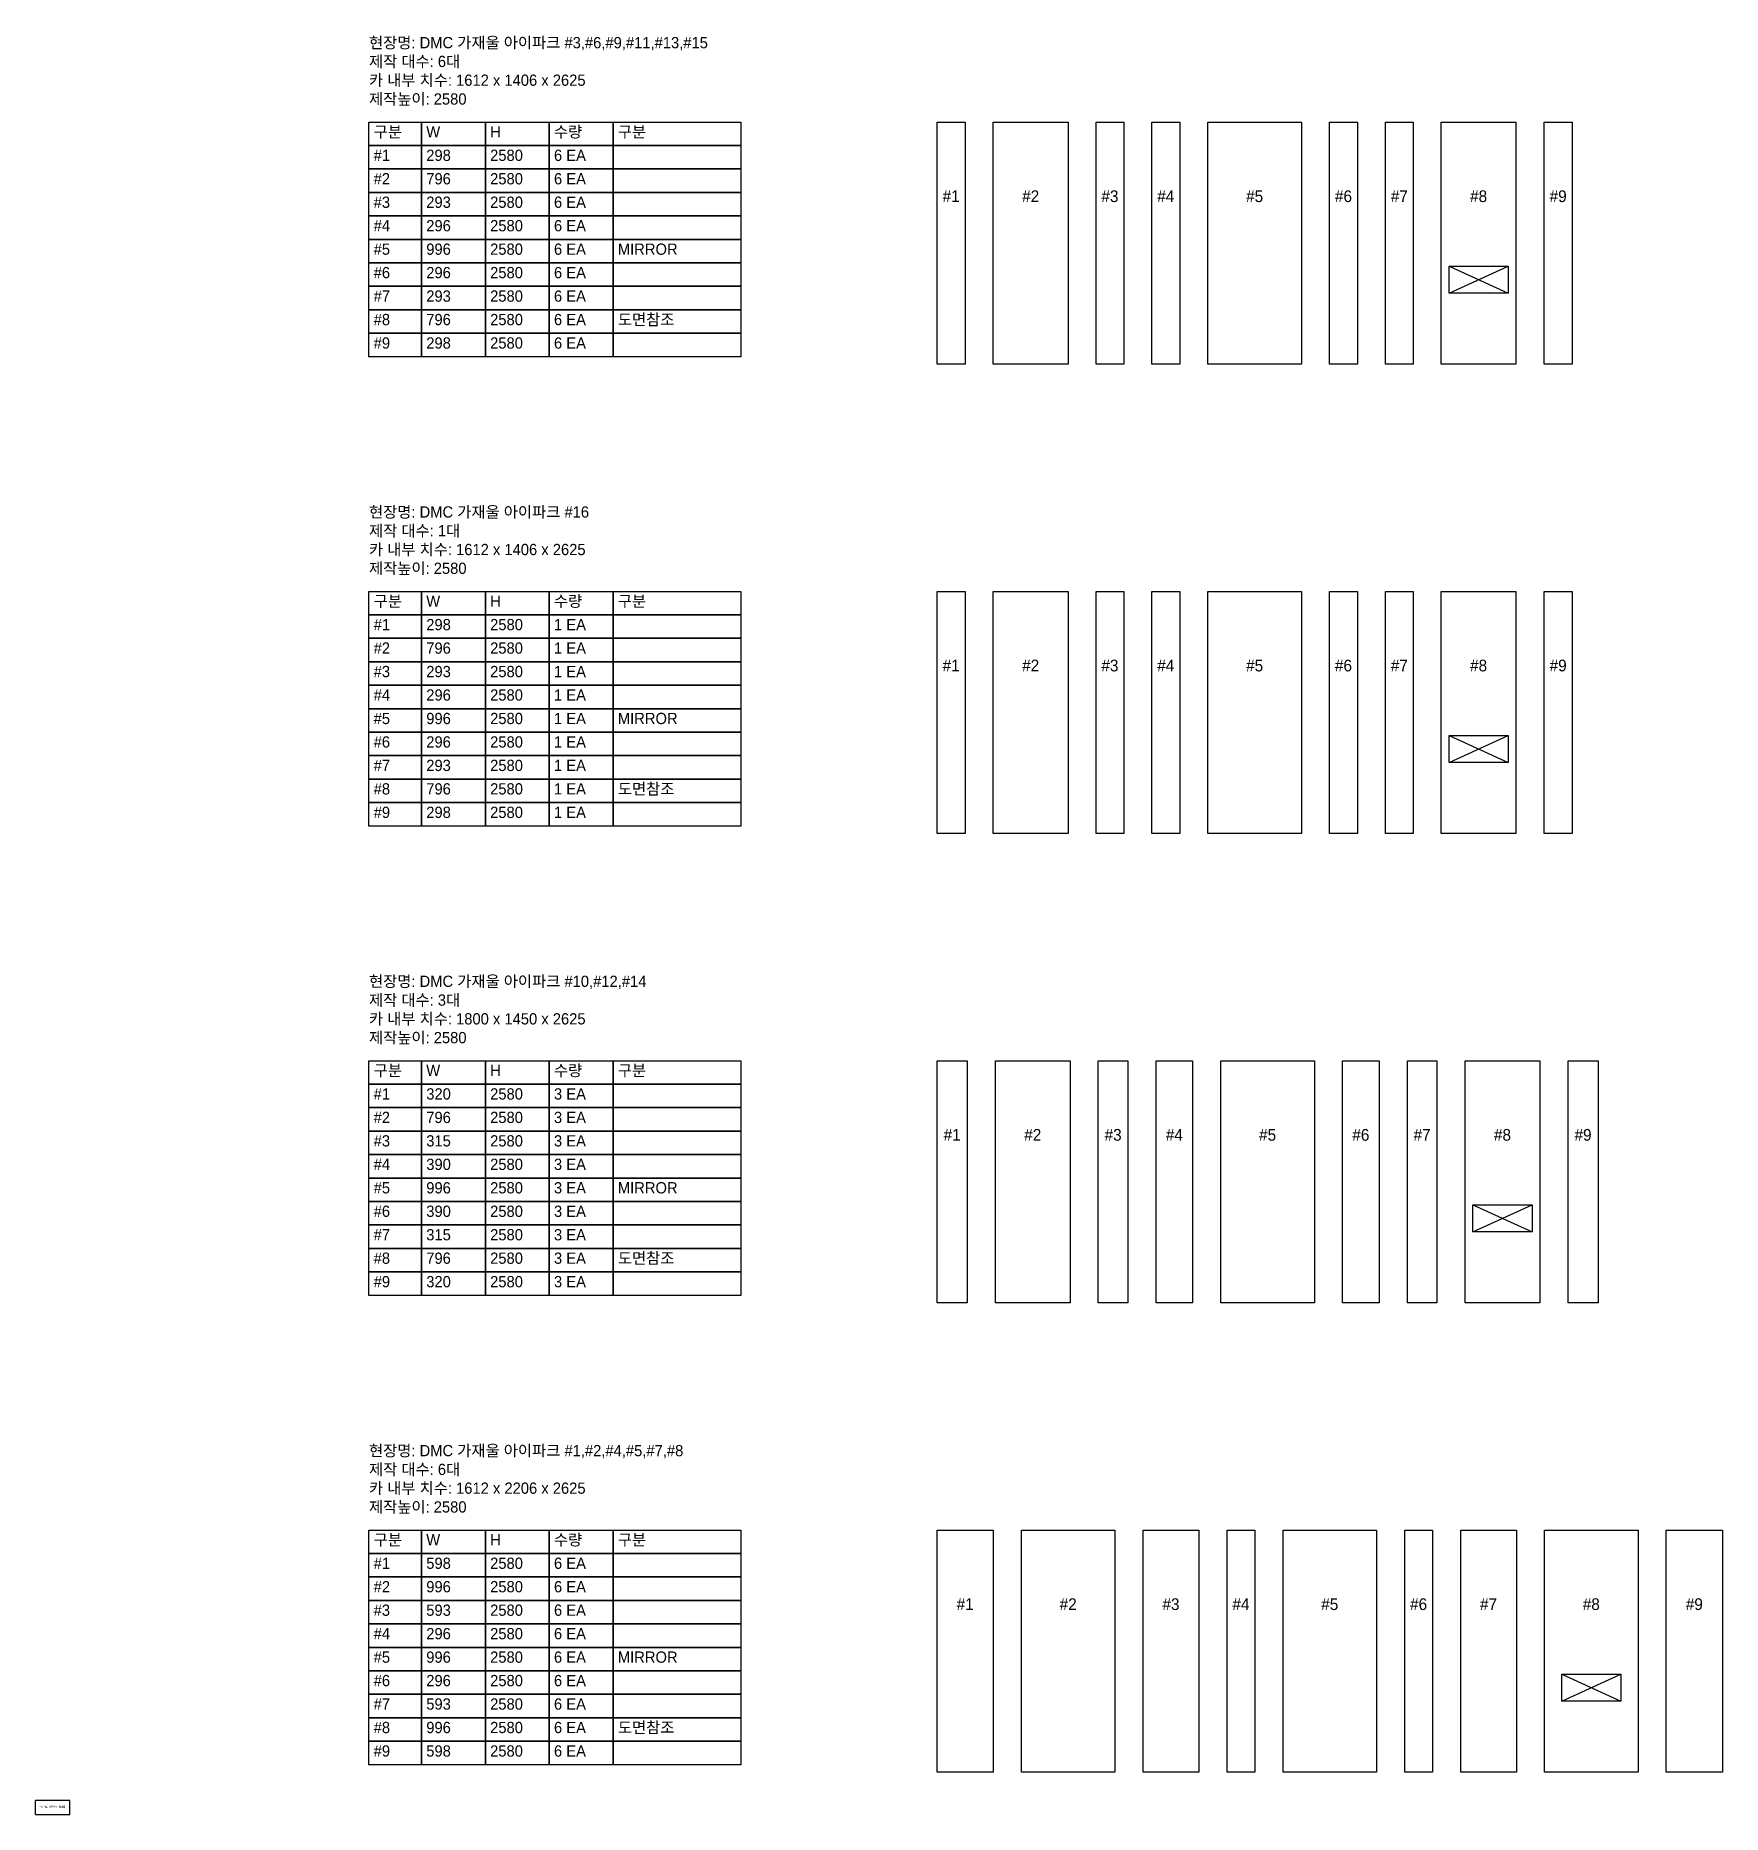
# Model space of a CAD drawing. Header units: millimetres. Extents: x -3500 to 14462, y 0 to 18951.
import ezdxf
from ezdxf.enums import TextEntityAlignment as Align

# ---------------------------------------------------------------- set-up
doc = ezdxf.new("R2010")
doc.units = ezdxf.units.MM
doc.layers.add('레이져', color=7, linetype='Continuous')
doc.styles.add('GHS', font='romans.shx', dxfattribs={"width": 0.9, "height": 35, "bigfont": 'ghs.shx'})
doc.styles.add('mydim1', font='gulim.ttc', dxfattribs={"width": 0.9})

msp = doc.modelspace()

# ---------------------------------------------------------------- linework, layer by layer
for p, q in [((50, 18030), (610, 18030)), ((50, 17780), (50, 18030)), ((610, 18030), (610, 17780)), ((610, 18030), (1290, 18030)), ((610, 17780), (610, 18030)), ((1290, 18030), (1290, 17780)), ((1290, 18030), (1970, 18030)), ((1290, 17780), (1290, 18030)), ((1970, 18030), (1970, 17780)), ((1970, 18030), (2650, 18030)), ((1970, 17780), (1970, 18030)), ((2650, 18030), (2650, 17780)), ((2650, 18030), (4010, 18030)), ((2650, 17780), (2650, 18030)), ((4010, 18030), (4010, 17780)), ((610, 17780), (50, 17780)), ((50, 17780), (610, 17780)), ((50, 17530), (50, 17780)), ((1290, 17780), (610, 17780)), ((610, 17780), (610, 17530)), ((610, 17780), (1290, 17780)), ((610, 17530), (610, 17780)), ((1970, 17780), (1290, 17780)), ((1290, 17780), (1290, 17530)), ((1290, 17780), (1970, 17780)), ((1290, 17530), (1290, 17780)), ((2650, 17780), (1970, 17780)), ((1970, 17780), (1970, 17530)), ((1970, 17780), (2650, 17780)), ((1970, 17530), (1970, 17780)), ((4010, 17780), (2650, 17780)), ((2650, 17780), (2650, 17530)), ((2650, 17780), (4010, 17780)), ((2650, 17530), (2650, 17780)), ((4010, 17780), (4010, 17530)), ((610, 17530), (50, 17530)), ((50, 17530), (610, 17530)), ((50, 17280), (50, 17530)), ((1290, 17530), (610, 17530)), ((610, 17530), (610, 17280)), ((610, 17530), (1290, 17530)), ((610, 17280), (610, 17530)), ((1970, 17530), (1290, 17530)), ((1290, 17530), (1290, 17280)), ((1290, 17530), (1970, 17530)), ((1290, 17280), (1290, 17530)), ((2650, 17530), (1970, 17530)), ((1970, 17530), (1970, 17280)), ((1970, 17530), (2650, 17530)), ((1970, 17280), (1970, 17530)), ((4010, 17530), (2650, 17530)), ((2650, 17530), (2650, 17280)), ((2650, 17530), (4010, 17530)), ((2650, 17280), (2650, 17530)), ((4010, 17530), (4010, 17280)), ((610, 17280), (50, 17280)), ((50, 17280), (610, 17280)), ((50, 17030), (50, 17280)), ((1290, 17280), (610, 17280)), ((610, 17280), (610, 17030)), ((610, 17280), (1290, 17280)), ((610, 17030), (610, 17280)), ((1970, 17280), (1290, 17280)), ((1290, 17280), (1290, 17030)), ((1290, 17280), (1970, 17280)), ((1290, 17030), (1290, 17280)), ((2650, 17280), (1970, 17280)), ((1970, 17280), (1970, 17030)), ((1970, 17280), (2650, 17280)), ((1970, 17030), (1970, 17280)), ((4010, 17280), (2650, 17280)), ((2650, 17280), (2650, 17030)), ((2650, 17280), (4010, 17280)), ((2650, 17030), (2650, 17280)), ((4010, 17280), (4010, 17030)), ((610, 17030), (50, 17030)), ((50, 17030), (610, 17030)), ((50, 16780), (50, 17030)), ((1290, 17030), (610, 17030)), ((610, 17030), (610, 16780)), ((610, 17030), (1290, 17030)), ((610, 16780), (610, 17030)), ((1970, 17030), (1290, 17030)), ((1290, 17030), (1290, 16780)), ((1290, 17030), (1970, 17030)), ((1290, 16780), (1290, 17030)), ((2650, 17030), (1970, 17030)), ((1970, 17030), (1970, 16780)), ((1970, 17030), (2650, 17030)), ((1970, 16780), (1970, 17030)), ((4010, 17030), (2650, 17030)), ((2650, 17030), (2650, 16780)), ((2650, 17030), (4010, 17030)), ((2650, 16780), (2650, 17030)), ((4010, 17030), (4010, 16780)), ((610, 16780), (50, 16780)), ((50, 16780), (610, 16780)), ((50, 16530), (50, 16780)), ((1290, 16780), (610, 16780)), ((610, 16780), (610, 16530)), ((610, 16780), (1290, 16780)), ((610, 16530), (610, 16780)), ((1970, 16780), (1290, 16780)), ((1290, 16780), (1290, 16530)), ((1290, 16780), (1970, 16780)), ((1290, 16530), (1290, 16780)), ((2650, 16780), (1970, 16780)), ((1970, 16780), (1970, 16530)), ((1970, 16780), (2650, 16780)), ((1970, 16530), (1970, 16780)), ((4010, 16780), (2650, 16780)), ((2650, 16780), (2650, 16530)), ((2650, 16780), (4010, 16780)), ((2650, 16530), (2650, 16780)), ((4010, 16780), (4010, 16530)), ((610, 16530), (50, 16530)), ((50, 16530), (610, 16530)), ((50, 16280), (50, 16530)), ((1290, 16530), (610, 16530)), ((610, 16530), (610, 16280)), ((610, 16530), (1290, 16530)), ((610, 16280), (610, 16530)), ((1970, 16530), (1290, 16530)), ((1290, 16530), (1290, 16280)), ((1290, 16530), (1970, 16530)), ((1290, 16280), (1290, 16530)), ((2650, 16530), (1970, 16530)), ((1970, 16530), (1970, 16280)), ((1970, 16530), (2650, 16530)), ((1970, 16280), (1970, 16530)), ((4010, 16530), (2650, 16530)), ((2650, 16530), (2650, 16280)), ((2650, 16530), (4010, 16530)), ((2650, 16280), (2650, 16530)), ((4010, 16530), (4010, 16280)), ((610, 16280), (50, 16280)), ((50, 16280), (610, 16280)), ((50, 16030), (50, 16280)), ((1290, 16280), (610, 16280)), ((610, 16280), (610, 16030)), ((610, 16280), (1290, 16280)), ((610, 16030), (610, 16280)), ((1970, 16280), (1290, 16280)), ((1290, 16280), (1290, 16030)), ((1290, 16280), (1970, 16280)), ((1290, 16030), (1290, 16280)), ((2650, 16280), (1970, 16280)), ((1970, 16280), (1970, 16030)), ((1970, 16280), (2650, 16280)), ((1970, 16030), (1970, 16280)), ((4010, 16280), (2650, 16280)), ((2650, 16280), (2650, 16030)), ((2650, 16280), (4010, 16280)), ((2650, 16030), (2650, 16280)), ((4010, 16280), (4010, 16030)), ((610, 16030), (50, 16030)), ((50, 16030), (610, 16030)), ((50, 15780), (50, 16030)), ((1290, 16030), (610, 16030)), ((610, 16030), (610, 15780)), ((610, 16030), (1290, 16030)), ((610, 15780), (610, 16030)), ((1970, 16030), (1290, 16030)), ((1290, 16030), (1290, 15780)), ((1290, 16030), (1970, 16030)), ((1290, 15780), (1290, 16030)), ((2650, 16030), (1970, 16030)), ((1970, 16030), (1970, 15780)), ((1970, 16030), (2650, 16030)), ((1970, 15780), (1970, 16030)), ((4010, 16030), (2650, 16030)), ((2650, 16030), (2650, 15780)), ((2650, 16030), (4010, 16030)), ((2650, 15780), (2650, 16030)), ((4010, 16030), (4010, 15780)), ((610, 15780), (50, 15780)), ((50, 15780), (610, 15780)), ((50, 15530), (50, 15780)), ((1290, 15780), (610, 15780)), ((610, 15780), (610, 15530)), ((610, 15780), (1290, 15780)), ((610, 15530), (610, 15780)), ((1970, 15780), (1290, 15780)), ((1290, 15780), (1290, 15530)), ((1290, 15780), (1970, 15780)), ((1290, 15530), (1290, 15780)), ((2650, 15780), (1970, 15780)), ((1970, 15780), (1970, 15530)), ((1970, 15780), (2650, 15780)), ((1970, 15530), (1970, 15780)), ((4010, 15780), (2650, 15780)), ((2650, 15780), (2650, 15530)), ((2650, 15780), (4010, 15780)), ((2650, 15530), (2650, 15780)), ((4010, 15780), (4010, 15530)), ((610, 15530), (50, 15530)), ((1290, 15530), (610, 15530)), ((1970, 15530), (1290, 15530)), ((2650, 15530), (1970, 15530)), ((4010, 15530), (2650, 15530)), ((50, 13030), (610, 13030)), ((50, 12780), (50, 13030)), ((610, 13030), (610, 12780)), ((610, 13030), (1290, 13030)), ((610, 12780), (610, 13030)), ((1290, 13030), (1290, 12780)), ((1290, 13030), (1970, 13030)), ((1290, 12780), (1290, 13030)), ((1970, 13030), (1970, 12780)), ((1970, 13030), (2650, 13030)), ((1970, 12780), (1970, 13030)), ((2650, 13030), (2650, 12780)), ((2650, 13030), (4010, 13030)), ((2650, 12780), (2650, 13030)), ((4010, 13030), (4010, 12780)), ((610, 12780), (50, 12780)), ((50, 12780), (610, 12780)), ((50, 12530), (50, 12780)), ((1290, 12780), (610, 12780)), ((610, 12780), (610, 12530)), ((610, 12780), (1290, 12780)), ((610, 12530), (610, 12780)), ((1970, 12780), (1290, 12780)), ((1290, 12780), (1290, 12530)), ((1290, 12780), (1970, 12780)), ((1290, 12530), (1290, 12780)), ((2650, 12780), (1970, 12780)), ((1970, 12780), (1970, 12530)), ((1970, 12780), (2650, 12780)), ((1970, 12530), (1970, 12780)), ((4010, 12780), (2650, 12780)), ((2650, 12780), (2650, 12530)), ((2650, 12780), (4010, 12780)), ((2650, 12530), (2650, 12780)), ((4010, 12780), (4010, 12530)), ((610, 12530), (50, 12530)), ((50, 12530), (610, 12530)), ((50, 12280), (50, 12530)), ((1290, 12530), (610, 12530)), ((610, 12530), (610, 12280)), ((610, 12530), (1290, 12530)), ((610, 12280), (610, 12530)), ((1970, 12530), (1290, 12530)), ((1290, 12530), (1290, 12280)), ((1290, 12530), (1970, 12530)), ((1290, 12280), (1290, 12530)), ((2650, 12530), (1970, 12530)), ((1970, 12530), (1970, 12280)), ((1970, 12530), (2650, 12530)), ((1970, 12280), (1970, 12530)), ((4010, 12530), (2650, 12530)), ((2650, 12530), (2650, 12280)), ((2650, 12530), (4010, 12530)), ((2650, 12280), (2650, 12530)), ((4010, 12530), (4010, 12280)), ((610, 12280), (50, 12280)), ((50, 12280), (610, 12280)), ((50, 12030), (50, 12280)), ((1290, 12280), (610, 12280)), ((610, 12280), (610, 12030)), ((610, 12280), (1290, 12280)), ((610, 12030), (610, 12280)), ((1970, 12280), (1290, 12280)), ((1290, 12280), (1290, 12030)), ((1290, 12280), (1970, 12280)), ((1290, 12030), (1290, 12280)), ((2650, 12280), (1970, 12280)), ((1970, 12280), (1970, 12030)), ((1970, 12280), (2650, 12280)), ((1970, 12030), (1970, 12280)), ((4010, 12280), (2650, 12280)), ((2650, 12280), (2650, 12030)), ((2650, 12280), (4010, 12280)), ((2650, 12030), (2650, 12280)), ((4010, 12280), (4010, 12030)), ((610, 12030), (50, 12030)), ((50, 12030), (610, 12030)), ((50, 11780), (50, 12030)), ((1290, 12030), (610, 12030)), ((610, 12030), (610, 11780)), ((610, 12030), (1290, 12030)), ((610, 11780), (610, 12030)), ((1970, 12030), (1290, 12030)), ((1290, 12030), (1290, 11780)), ((1290, 12030), (1970, 12030)), ((1290, 11780), (1290, 12030)), ((2650, 12030), (1970, 12030)), ((1970, 12030), (1970, 11780)), ((1970, 12030), (2650, 12030)), ((1970, 11780), (1970, 12030)), ((4010, 12030), (2650, 12030)), ((2650, 12030), (2650, 11780)), ((2650, 12030), (4010, 12030)), ((2650, 11780), (2650, 12030)), ((4010, 12030), (4010, 11780)), ((610, 11780), (50, 11780)), ((50, 11780), (610, 11780)), ((50, 11530), (50, 11780)), ((1290, 11780), (610, 11780)), ((610, 11780), (610, 11530)), ((610, 11780), (1290, 11780)), ((610, 11530), (610, 11780)), ((1970, 11780), (1290, 11780)), ((1290, 11780), (1290, 11530)), ((1290, 11780), (1970, 11780)), ((1290, 11530), (1290, 11780)), ((2650, 11780), (1970, 11780)), ((1970, 11780), (1970, 11530)), ((1970, 11780), (2650, 11780)), ((1970, 11530), (1970, 11780)), ((4010, 11780), (2650, 11780)), ((2650, 11780), (2650, 11530)), ((2650, 11780), (4010, 11780)), ((2650, 11530), (2650, 11780)), ((4010, 11780), (4010, 11530)), ((610, 11530), (50, 11530)), ((50, 11530), (610, 11530)), ((50, 11280), (50, 11530)), ((1290, 11530), (610, 11530)), ((610, 11530), (610, 11280)), ((610, 11530), (1290, 11530)), ((610, 11280), (610, 11530)), ((1970, 11530), (1290, 11530)), ((1290, 11530), (1290, 11280)), ((1290, 11530), (1970, 11530)), ((1290, 11280), (1290, 11530)), ((2650, 11530), (1970, 11530)), ((1970, 11530), (1970, 11280)), ((1970, 11530), (2650, 11530)), ((1970, 11280), (1970, 11530)), ((4010, 11530), (2650, 11530)), ((2650, 11530), (2650, 11280)), ((2650, 11530), (4010, 11530)), ((2650, 11280), (2650, 11530)), ((4010, 11530), (4010, 11280)), ((610, 11280), (50, 11280)), ((50, 11280), (610, 11280)), ((50, 11030), (50, 11280)), ((1290, 11280), (610, 11280)), ((610, 11280), (610, 11030)), ((610, 11280), (1290, 11280)), ((610, 11030), (610, 11280)), ((1970, 11280), (1290, 11280)), ((1290, 11280), (1290, 11030)), ((1290, 11280), (1970, 11280)), ((1290, 11030), (1290, 11280)), ((2650, 11280), (1970, 11280)), ((1970, 11280), (1970, 11030)), ((1970, 11280), (2650, 11280)), ((1970, 11030), (1970, 11280)), ((4010, 11280), (2650, 11280)), ((2650, 11280), (2650, 11030)), ((2650, 11280), (4010, 11280)), ((2650, 11030), (2650, 11280)), ((4010, 11280), (4010, 11030)), ((610, 11030), (50, 11030)), ((50, 11030), (610, 11030)), ((50, 10780), (50, 11030)), ((1290, 11030), (610, 11030)), ((610, 11030), (610, 10780)), ((610, 11030), (1290, 11030)), ((610, 10780), (610, 11030)), ((1970, 11030), (1290, 11030)), ((1290, 11030), (1290, 10780)), ((1290, 11030), (1970, 11030)), ((1290, 10780), (1290, 11030)), ((2650, 11030), (1970, 11030)), ((1970, 11030), (1970, 10780)), ((1970, 11030), (2650, 11030)), ((1970, 10780), (1970, 11030)), ((4010, 11030), (2650, 11030)), ((2650, 11030), (2650, 10780)), ((2650, 11030), (4010, 11030)), ((2650, 10780), (2650, 11030)), ((4010, 11030), (4010, 10780)), ((610, 10780), (50, 10780)), ((50, 10780), (610, 10780)), ((50, 10530), (50, 10780)), ((1290, 10780), (610, 10780)), ((610, 10780), (610, 10530)), ((610, 10780), (1290, 10780)), ((610, 10530), (610, 10780)), ((1970, 10780), (1290, 10780)), ((1290, 10780), (1290, 10530)), ((1290, 10780), (1970, 10780)), ((1290, 10530), (1290, 10780)), ((2650, 10780), (1970, 10780)), ((1970, 10780), (1970, 10530)), ((1970, 10780), (2650, 10780)), ((1970, 10530), (1970, 10780)), ((4010, 10780), (2650, 10780)), ((2650, 10780), (2650, 10530)), ((2650, 10780), (4010, 10780)), ((2650, 10530), (2650, 10780)), ((4010, 10780), (4010, 10530)), ((610, 10530), (50, 10530)), ((1290, 10530), (610, 10530)), ((1970, 10530), (1290, 10530)), ((2650, 10530), (1970, 10530)), ((4010, 10530), (2650, 10530)), ((50, 8030), (610, 8030)), ((50, 7780), (50, 8030)), ((610, 8030), (610, 7780)), ((610, 8030), (1290, 8030)), ((610, 7780), (610, 8030)), ((1290, 8030), (1290, 7780)), ((1290, 8030), (1970, 8030)), ((1290, 7780), (1290, 8030)), ((1970, 8030), (1970, 7780)), ((1970, 8030), (2650, 8030)), ((1970, 7780), (1970, 8030)), ((2650, 8030), (2650, 7780)), ((2650, 8030), (4010, 8030)), ((2650, 7780), (2650, 8030)), ((4010, 8030), (4010, 7780)), ((610, 7780), (50, 7780)), ((50, 7780), (610, 7780)), ((50, 7530), (50, 7780)), ((1290, 7780), (610, 7780)), ((610, 7780), (610, 7530)), ((610, 7780), (1290, 7780)), ((610, 7530), (610, 7780)), ((1970, 7780), (1290, 7780)), ((1290, 7780), (1290, 7530)), ((1290, 7780), (1970, 7780)), ((1290, 7530), (1290, 7780)), ((2650, 7780), (1970, 7780)), ((1970, 7780), (1970, 7530)), ((1970, 7780), (2650, 7780)), ((1970, 7530), (1970, 7780)), ((4010, 7780), (2650, 7780)), ((2650, 7780), (2650, 7530)), ((2650, 7780), (4010, 7780)), ((2650, 7530), (2650, 7780)), ((4010, 7780), (4010, 7530)), ((610, 7530), (50, 7530)), ((50, 7530), (610, 7530)), ((50, 7280), (50, 7530)), ((1290, 7530), (610, 7530)), ((610, 7530), (610, 7280)), ((610, 7530), (1290, 7530)), ((610, 7280), (610, 7530)), ((1970, 7530), (1290, 7530)), ((1290, 7530), (1290, 7280)), ((1290, 7530), (1970, 7530)), ((1290, 7280), (1290, 7530)), ((2650, 7530), (1970, 7530)), ((1970, 7530), (1970, 7280)), ((1970, 7530), (2650, 7530)), ((1970, 7280), (1970, 7530)), ((4010, 7530), (2650, 7530)), ((2650, 7530), (2650, 7280)), ((2650, 7530), (4010, 7530)), ((2650, 7280), (2650, 7530)), ((4010, 7530), (4010, 7280)), ((610, 7280), (50, 7280)), ((50, 7280), (610, 7280)), ((50, 7030), (50, 7280)), ((1290, 7280), (610, 7280)), ((610, 7280), (610, 7030)), ((610, 7280), (1290, 7280)), ((610, 7030), (610, 7280)), ((1970, 7280), (1290, 7280)), ((1290, 7280), (1290, 7030)), ((1290, 7280), (1970, 7280)), ((1290, 7030), (1290, 7280)), ((2650, 7280), (1970, 7280)), ((1970, 7280), (1970, 7030)), ((1970, 7280), (2650, 7280)), ((1970, 7030), (1970, 7280)), ((4010, 7280), (2650, 7280)), ((2650, 7280), (2650, 7030)), ((2650, 7280), (4010, 7280)), ((2650, 7030), (2650, 7280)), ((4010, 7280), (4010, 7030)), ((610, 7030), (50, 7030)), ((50, 7030), (610, 7030)), ((50, 6780), (50, 7030)), ((1290, 7030), (610, 7030)), ((610, 7030), (610, 6780)), ((610, 7030), (1290, 7030)), ((610, 6780), (610, 7030)), ((1970, 7030), (1290, 7030)), ((1290, 7030), (1290, 6780)), ((1290, 7030), (1970, 7030)), ((1290, 6780), (1290, 7030)), ((2650, 7030), (1970, 7030)), ((1970, 7030), (1970, 6780)), ((1970, 7030), (2650, 7030)), ((1970, 6780), (1970, 7030)), ((4010, 7030), (2650, 7030)), ((2650, 7030), (2650, 6780)), ((2650, 7030), (4010, 7030)), ((2650, 6780), (2650, 7030)), ((4010, 7030), (4010, 6780)), ((610, 6780), (50, 6780)), ((50, 6780), (610, 6780)), ((50, 6530), (50, 6780)), ((1290, 6780), (610, 6780)), ((610, 6780), (610, 6530)), ((610, 6780), (1290, 6780)), ((610, 6530), (610, 6780)), ((1970, 6780), (1290, 6780)), ((1290, 6780), (1290, 6530)), ((1290, 6780), (1970, 6780)), ((1290, 6530), (1290, 6780)), ((2650, 6780), (1970, 6780)), ((1970, 6780), (1970, 6530)), ((1970, 6780), (2650, 6780)), ((1970, 6530), (1970, 6780)), ((4010, 6780), (2650, 6780)), ((2650, 6780), (2650, 6530)), ((2650, 6780), (4010, 6780)), ((2650, 6530), (2650, 6780)), ((4010, 6780), (4010, 6530)), ((610, 6530), (50, 6530)), ((50, 6530), (610, 6530)), ((50, 6280), (50, 6530)), ((1290, 6530), (610, 6530)), ((610, 6530), (610, 6280)), ((610, 6530), (1290, 6530)), ((610, 6280), (610, 6530)), ((1970, 6530), (1290, 6530)), ((1290, 6530), (1290, 6280)), ((1290, 6530), (1970, 6530)), ((1290, 6280), (1290, 6530)), ((2650, 6530), (1970, 6530)), ((1970, 6530), (1970, 6280)), ((1970, 6530), (2650, 6530)), ((1970, 6280), (1970, 6530)), ((4010, 6530), (2650, 6530)), ((2650, 6530), (2650, 6280)), ((2650, 6530), (4010, 6530)), ((2650, 6280), (2650, 6530)), ((4010, 6530), (4010, 6280)), ((610, 6280), (50, 6280)), ((50, 6280), (610, 6280)), ((50, 6030), (50, 6280)), ((1290, 6280), (610, 6280)), ((610, 6280), (610, 6030)), ((610, 6280), (1290, 6280)), ((610, 6030), (610, 6280)), ((1970, 6280), (1290, 6280)), ((1290, 6280), (1290, 6030)), ((1290, 6280), (1970, 6280)), ((1290, 6030), (1290, 6280)), ((2650, 6280), (1970, 6280)), ((1970, 6280), (1970, 6030)), ((1970, 6280), (2650, 6280)), ((1970, 6030), (1970, 6280)), ((4010, 6280), (2650, 6280)), ((2650, 6280), (2650, 6030)), ((2650, 6280), (4010, 6280)), ((2650, 6030), (2650, 6280)), ((4010, 6280), (4010, 6030)), ((610, 6030), (50, 6030)), ((50, 6030), (610, 6030)), ((50, 5780), (50, 6030)), ((1290, 6030), (610, 6030)), ((610, 6030), (610, 5780)), ((610, 6030), (1290, 6030)), ((610, 5780), (610, 6030)), ((1970, 6030), (1290, 6030)), ((1290, 6030), (1290, 5780)), ((1290, 6030), (1970, 6030)), ((1290, 5780), (1290, 6030)), ((2650, 6030), (1970, 6030)), ((1970, 6030), (1970, 5780)), ((1970, 6030), (2650, 6030)), ((1970, 5780), (1970, 6030)), ((4010, 6030), (2650, 6030)), ((2650, 6030), (2650, 5780)), ((2650, 6030), (4010, 6030)), ((2650, 5780), (2650, 6030)), ((4010, 6030), (4010, 5780)), ((610, 5780), (50, 5780)), ((50, 5780), (610, 5780)), ((50, 5530), (50, 5780)), ((1290, 5780), (610, 5780)), ((610, 5780), (610, 5530)), ((610, 5780), (1290, 5780)), ((610, 5530), (610, 5780)), ((1970, 5780), (1290, 5780)), ((1290, 5780), (1290, 5530)), ((1290, 5780), (1970, 5780)), ((1290, 5530), (1290, 5780)), ((2650, 5780), (1970, 5780)), ((1970, 5780), (1970, 5530)), ((1970, 5780), (2650, 5780)), ((1970, 5530), (1970, 5780)), ((4010, 5780), (2650, 5780)), ((2650, 5780), (2650, 5530)), ((2650, 5780), (4010, 5780)), ((2650, 5530), (2650, 5780)), ((4010, 5780), (4010, 5530)), ((610, 5530), (50, 5530)), ((1290, 5530), (610, 5530)), ((1970, 5530), (1290, 5530)), ((2650, 5530), (1970, 5530)), ((4010, 5530), (2650, 5530)), ((50, 3030), (610, 3030)), ((50, 2780), (50, 3030)), ((610, 3030), (610, 2780)), ((610, 3030), (1290, 3030)), ((610, 2780), (610, 3030)), ((1290, 3030), (1290, 2780)), ((1290, 3030), (1970, 3030)), ((1290, 2780), (1290, 3030)), ((1970, 3030), (1970, 2780)), ((1970, 3030), (2650, 3030)), ((1970, 2780), (1970, 3030)), ((2650, 3030), (2650, 2780)), ((2650, 3030), (4010, 3030)), ((2650, 2780), (2650, 3030)), ((4010, 3030), (4010, 2780)), ((610, 2780), (50, 2780)), ((50, 2780), (610, 2780)), ((50, 2530), (50, 2780)), ((1290, 2780), (610, 2780)), ((610, 2780), (610, 2530)), ((610, 2780), (1290, 2780)), ((610, 2530), (610, 2780)), ((1970, 2780), (1290, 2780)), ((1290, 2780), (1290, 2530)), ((1290, 2780), (1970, 2780)), ((1290, 2530), (1290, 2780)), ((2650, 2780), (1970, 2780)), ((1970, 2780), (1970, 2530)), ((1970, 2780), (2650, 2780)), ((1970, 2530), (1970, 2780)), ((4010, 2780), (2650, 2780)), ((2650, 2780), (2650, 2530)), ((2650, 2780), (4010, 2780)), ((2650, 2530), (2650, 2780)), ((4010, 2780), (4010, 2530)), ((610, 2530), (50, 2530)), ((50, 2530), (610, 2530)), ((50, 2280), (50, 2530)), ((1290, 2530), (610, 2530)), ((610, 2530), (610, 2280)), ((610, 2530), (1290, 2530)), ((610, 2280), (610, 2530)), ((1970, 2530), (1290, 2530)), ((1290, 2530), (1290, 2280)), ((1290, 2530), (1970, 2530)), ((1290, 2280), (1290, 2530)), ((2650, 2530), (1970, 2530)), ((1970, 2530), (1970, 2280)), ((1970, 2530), (2650, 2530)), ((1970, 2280), (1970, 2530)), ((4010, 2530), (2650, 2530)), ((2650, 2530), (2650, 2280)), ((2650, 2530), (4010, 2530)), ((2650, 2280), (2650, 2530)), ((4010, 2530), (4010, 2280)), ((610, 2280), (50, 2280)), ((50, 2280), (610, 2280)), ((50, 2030), (50, 2280)), ((1290, 2280), (610, 2280)), ((610, 2280), (610, 2030)), ((610, 2280), (1290, 2280)), ((610, 2030), (610, 2280)), ((1970, 2280), (1290, 2280)), ((1290, 2280), (1290, 2030)), ((1290, 2280), (1970, 2280)), ((1290, 2030), (1290, 2280)), ((2650, 2280), (1970, 2280)), ((1970, 2280), (1970, 2030)), ((1970, 2280), (2650, 2280)), ((1970, 2030), (1970, 2280)), ((4010, 2280), (2650, 2280)), ((2650, 2280), (2650, 2030)), ((2650, 2280), (4010, 2280)), ((2650, 2030), (2650, 2280)), ((4010, 2280), (4010, 2030)), ((610, 2030), (50, 2030)), ((50, 2030), (610, 2030)), ((50, 1780), (50, 2030)), ((1290, 2030), (610, 2030)), ((610, 2030), (610, 1780)), ((610, 2030), (1290, 2030)), ((610, 1780), (610, 2030)), ((1970, 2030), (1290, 2030)), ((1290, 2030), (1290, 1780)), ((1290, 2030), (1970, 2030)), ((1290, 1780), (1290, 2030)), ((2650, 2030), (1970, 2030)), ((1970, 2030), (1970, 1780)), ((1970, 2030), (2650, 2030)), ((1970, 1780), (1970, 2030)), ((4010, 2030), (2650, 2030)), ((2650, 2030), (2650, 1780)), ((2650, 2030), (4010, 2030)), ((2650, 1780), (2650, 2030)), ((4010, 2030), (4010, 1780)), ((610, 1780), (50, 1780)), ((50, 1780), (610, 1780)), ((50, 1530), (50, 1780)), ((1290, 1780), (610, 1780)), ((610, 1780), (610, 1530)), ((610, 1780), (1290, 1780)), ((610, 1530), (610, 1780)), ((1970, 1780), (1290, 1780)), ((1290, 1780), (1290, 1530)), ((1290, 1780), (1970, 1780)), ((1290, 1530), (1290, 1780)), ((2650, 1780), (1970, 1780)), ((1970, 1780), (1970, 1530)), ((1970, 1780), (2650, 1780)), ((1970, 1530), (1970, 1780)), ((4010, 1780), (2650, 1780)), ((2650, 1780), (2650, 1530)), ((2650, 1780), (4010, 1780)), ((2650, 1530), (2650, 1780)), ((4010, 1780), (4010, 1530)), ((610, 1530), (50, 1530)), ((50, 1530), (610, 1530)), ((50, 1280), (50, 1530)), ((1290, 1530), (610, 1530)), ((610, 1530), (610, 1280)), ((610, 1530), (1290, 1530)), ((610, 1280), (610, 1530)), ((1970, 1530), (1290, 1530)), ((1290, 1530), (1290, 1280)), ((1290, 1530), (1970, 1530)), ((1290, 1280), (1290, 1530)), ((2650, 1530), (1970, 1530)), ((1970, 1530), (1970, 1280)), ((1970, 1530), (2650, 1530)), ((1970, 1280), (1970, 1530)), ((4010, 1530), (2650, 1530)), ((2650, 1530), (2650, 1280)), ((2650, 1530), (4010, 1530)), ((2650, 1280), (2650, 1530)), ((4010, 1530), (4010, 1280)), ((610, 1280), (50, 1280)), ((50, 1280), (610, 1280)), ((50, 1030), (50, 1280)), ((1290, 1280), (610, 1280)), ((610, 1280), (610, 1030)), ((610, 1280), (1290, 1280)), ((610, 1030), (610, 1280)), ((1970, 1280), (1290, 1280)), ((1290, 1280), (1290, 1030)), ((1290, 1280), (1970, 1280)), ((1290, 1030), (1290, 1280)), ((2650, 1280), (1970, 1280)), ((1970, 1280), (1970, 1030)), ((1970, 1280), (2650, 1280)), ((1970, 1030), (1970, 1280)), ((4010, 1280), (2650, 1280)), ((2650, 1280), (2650, 1030)), ((2650, 1280), (4010, 1280)), ((2650, 1030), (2650, 1280)), ((4010, 1280), (4010, 1030)), ((610, 1030), (50, 1030)), ((50, 1030), (610, 1030)), ((50, 780), (50, 1030)), ((1290, 1030), (610, 1030)), ((610, 1030), (610, 780)), ((610, 1030), (1290, 1030)), ((610, 780), (610, 1030)), ((1970, 1030), (1290, 1030)), ((1290, 1030), (1290, 780)), ((1290, 1030), (1970, 1030)), ((1290, 780), (1290, 1030)), ((2650, 1030), (1970, 1030)), ((1970, 1030), (1970, 780)), ((1970, 1030), (2650, 1030)), ((1970, 780), (1970, 1030)), ((4010, 1030), (2650, 1030)), ((2650, 1030), (2650, 780)), ((2650, 1030), (4010, 1030)), ((2650, 780), (2650, 1030)), ((4010, 1030), (4010, 780)), ((610, 780), (50, 780)), ((50, 780), (610, 780)), ((50, 530), (50, 780)), ((1290, 780), (610, 780)), ((610, 780), (610, 530)), ((610, 780), (1290, 780)), ((610, 530), (610, 780)), ((1970, 780), (1290, 780)), ((1290, 780), (1290, 530)), ((1290, 780), (1970, 780)), ((1290, 530), (1290, 780)), ((2650, 780), (1970, 780)), ((1970, 780), (1970, 530)), ((1970, 780), (2650, 780)), ((1970, 530), (1970, 780)), ((4010, 780), (2650, 780)), ((2650, 780), (2650, 530)), ((2650, 780), (4010, 780)), ((2650, 530), (2650, 780)), ((4010, 780), (4010, 530)), ((610, 530), (50, 530)), ((1290, 530), (610, 530)), ((1970, 530), (1290, 530)), ((2650, 530), (1970, 530)), ((4010, 530), (2650, 530))]:
    msp.add_line(p, q)
at = {"color": 1}
for p, q in [((11551, 16208), (12181, 16495)), ((11551, 16495), (12181, 16208)), ((11551, 11208), (12181, 11495)), ((11551, 11495), (12181, 11208)), ((11805, 6208), (12435, 6495)), ((11805, 6495), (12435, 6208)), ((12751, 1208), (13381, 1495)), ((12751, 1495), (13381, 1208))]:
    msp.add_line(p, q, dxfattribs=at)
at = {"linetype": 'Continuous', "lineweight": 25}
for p, q in [((-3134, 150), (-3500, 150)), ((-3500, 0), (-3500, 150)), ((-3500, 0), (-3134, 0)), ((-3134, 0), (-3134, 150))]:
    msp.add_line(p, q, dxfattribs=at)
at = {"layer": '레이져'}
for p, q in [((6100, 18030), (6398, 18030)), ((6100, 15450), (6100, 18030)), ((6398, 18030), (6398, 15450)), ((6698, 18030), (7494, 18030)), ((6698, 15450), (6698, 18030)), ((7494, 18030), (7494, 15450)), ((7794, 18030), (8087, 18030)), ((7794, 15450), (7794, 18030)), ((8087, 18030), (8087, 15450)), ((8387, 18030), (8683, 18030)), ((8387, 15450), (8387, 18030)), ((8683, 18030), (8683, 15450)), ((8983, 18030), (9979, 18030)), ((8983, 15450), (8983, 18030)), ((9979, 18030), (9979, 15450)), ((10279, 18030), (10575, 18030)), ((10279, 15450), (10279, 18030)), ((10575, 18030), (10575, 15450)), ((10875, 18030), (11168, 18030)), ((10875, 15450), (10875, 18030)), ((11168, 18030), (11168, 15450)), ((11468, 18030), (12264, 18030)), ((11468, 15450), (11468, 18030)), ((12264, 18030), (12264, 15450)), ((12564, 18030), (12862, 18030)), ((12564, 15450), (12564, 18030)), ((12862, 18030), (12862, 15450)), ((11551, 16495), (12181, 16495)), ((11551, 16208), (11551, 16495)), ((12181, 16495), (12181, 16208)), ((12181, 16208), (11551, 16208)), ((6398, 15450), (6100, 15450)), ((7494, 15450), (6698, 15450)), ((8087, 15450), (7794, 15450)), ((8683, 15450), (8387, 15450)), ((9979, 15450), (8983, 15450)), ((10575, 15450), (10279, 15450)), ((11168, 15450), (10875, 15450)), ((12264, 15450), (11468, 15450)), ((12862, 15450), (12564, 15450)), ((6100, 13030), (6398, 13030)), ((6100, 10450), (6100, 13030)), ((6398, 13030), (6398, 10450)), ((6698, 13030), (7494, 13030)), ((6698, 10450), (6698, 13030)), ((7494, 13030), (7494, 10450)), ((7794, 13030), (8087, 13030)), ((7794, 10450), (7794, 13030)), ((8087, 13030), (8087, 10450)), ((8387, 13030), (8683, 13030)), ((8387, 10450), (8387, 13030)), ((8683, 13030), (8683, 10450)), ((8983, 13030), (9979, 13030)), ((8983, 10450), (8983, 13030)), ((9979, 13030), (9979, 10450)), ((10279, 13030), (10575, 13030)), ((10279, 10450), (10279, 13030)), ((10575, 13030), (10575, 10450)), ((10875, 13030), (11168, 13030)), ((10875, 10450), (10875, 13030)), ((11168, 13030), (11168, 10450)), ((11468, 13030), (12264, 13030)), ((11468, 10450), (11468, 13030)), ((12264, 13030), (12264, 10450)), ((12564, 13030), (12862, 13030)), ((12564, 10450), (12564, 13030)), ((12862, 13030), (12862, 10450)), ((11551, 11495), (12181, 11495)), ((11551, 11208), (11551, 11495)), ((12181, 11495), (12181, 11208)), ((12181, 11208), (11551, 11208)), ((6398, 10450), (6100, 10450)), ((7494, 10450), (6698, 10450)), ((8087, 10450), (7794, 10450)), ((8683, 10450), (8387, 10450)), ((9979, 10450), (8983, 10450)), ((10575, 10450), (10279, 10450)), ((11168, 10450), (10875, 10450)), ((12264, 10450), (11468, 10450)), ((12862, 10450), (12564, 10450)), ((6100, 8030), (6420, 8030)), ((6100, 5450), (6100, 8030)), ((6420, 8030), (6420, 5450)), ((6720, 8030), (7516, 8030)), ((6720, 5450), (6720, 8030)), ((7516, 8030), (7516, 5450)), ((7816, 8030), (8131, 8030)), ((7816, 5450), (7816, 8030)), ((8131, 8030), (8131, 5450)), ((8431, 8030), (8821, 8030)), ((8431, 5450), (8431, 8030)), ((8821, 8030), (8821, 5450)), ((9121, 8030), (10117, 8030)), ((9121, 5450), (9121, 8030)), ((10117, 8030), (10117, 5450)), ((10417, 8030), (10807, 8030)), ((10417, 5450), (10417, 8030)), ((10807, 8030), (10807, 5450)), ((11107, 8030), (11422, 8030)), ((11107, 5450), (11107, 8030)), ((11422, 8030), (11422, 5450)), ((11722, 8030), (12518, 8030)), ((11722, 5450), (11722, 8030)), ((12518, 8030), (12518, 5450)), ((12818, 8030), (13138, 8030)), ((12818, 5450), (12818, 8030)), ((13138, 8030), (13138, 5450)), ((11805, 6495), (12435, 6495)), ((11805, 6208), (11805, 6495)), ((12435, 6495), (12435, 6208)), ((12435, 6208), (11805, 6208)), ((6420, 5450), (6100, 5450)), ((7516, 5450), (6720, 5450)), ((8131, 5450), (7816, 5450)), ((8821, 5450), (8431, 5450)), ((10117, 5450), (9121, 5450)), ((10807, 5450), (10417, 5450)), ((11422, 5450), (11107, 5450)), ((12518, 5450), (11722, 5450)), ((13138, 5450), (12818, 5450)), ((6100, 3030), (6698, 3030)), ((6100, 450), (6100, 3030)), ((6698, 3030), (6698, 450)), ((6998, 3030), (7994, 3030)), ((6998, 450), (6998, 3030)), ((7994, 3030), (7994, 450)), ((8294, 3030), (8887, 3030)), ((8294, 450), (8294, 3030)), ((8887, 3030), (8887, 450)), ((9187, 3030), (9483, 3030)), ((9187, 450), (9187, 3030)), ((9483, 3030), (9483, 450)), ((9783, 3030), (10779, 3030)), ((9783, 450), (9783, 3030)), ((10779, 3030), (10779, 450)), ((11079, 3030), (11375, 3030)), ((11079, 450), (11079, 3030)), ((11375, 3030), (11375, 450)), ((11675, 3030), (12268, 3030)), ((11675, 450), (11675, 3030)), ((12268, 3030), (12268, 450)), ((12568, 3030), (13564, 3030)), ((12568, 450), (12568, 3030)), ((13564, 3030), (13564, 450)), ((13864, 3030), (14462, 3030)), ((13864, 450), (13864, 3030)), ((14462, 3030), (14462, 450)), ((12751, 1495), (13381, 1495)), ((12751, 1208), (12751, 1495)), ((13381, 1495), (13381, 1208)), ((13381, 1208), (12751, 1208)), ((6698, 450), (6100, 450)), ((7994, 450), (6998, 450)), ((8887, 450), (8294, 450)), ((9483, 450), (9187, 450)), ((10779, 450), (9783, 450)), ((11375, 450), (11079, 450)), ((12268, 450), (11675, 450)), ((13564, 450), (12568, 450)), ((14462, 450), (13864, 450))]:
    msp.add_line(p, q, dxfattribs=at)

# ---------------------------------------------------------------- texts
at = {"style": 'mydim1'}
for s, p in [('현장명: DMC 가재울 아이파크 #3,#6,#9,#11,#13,#15', (50, 18780)), ('제작 대수: 6대', (50, 18580)), ('카 내부 치수: 1612 x 1406 x 2625', (50, 18380)), ('제작높이: 2580', (50, 18180)), ('구분', (100, 17830)), ('W', (660, 17830)), ('H', (1340, 17830)), ('수량', (2020, 17830)), ('구분', (2700, 17830)), ('#1', (100, 17580)), ('298', (660, 17580)), ('2580', (1340, 17580)), ('6 EA', (2020, 17580)), ('#2', (100, 17330)), ('796', (660, 17330)), ('2580', (1340, 17330)), ('6 EA', (2020, 17330)), ('#3', (100, 17080)), ('293', (660, 17080)), ('2580', (1340, 17080)), ('6 EA', (2020, 17080)), ('#4', (100, 16830)), ('296', (660, 16830)), ('2580', (1340, 16830)), ('6 EA', (2020, 16830)), ('#5', (100, 16580)), ('996', (660, 16580)), ('2580', (1340, 16580)), ('6 EA', (2020, 16580)), ('MIRROR', (2700, 16580)), ('#6', (100, 16330)), ('296', (660, 16330)), ('2580', (1340, 16330)), ('6 EA', (2020, 16330)), ('#7', (100, 16080)), ('293', (660, 16080)), ('2580', (1340, 16080)), ('6 EA', (2020, 16080)), ('#8', (100, 15830)), ('796', (660, 15830)), ('2580', (1340, 15830)), ('6 EA', (2020, 15830)), ('도면참조', (2700, 15830)), ('#9', (100, 15580)), ('298', (660, 15580)), ('2580', (1340, 15580)), ('6 EA', (2020, 15580)), ('현장명: DMC 가재울 아이파크 #16', (50, 13780)), ('제작 대수: 1대', (50, 13580)), ('카 내부 치수: 1612 x 1406 x 2625', (50, 13380)), ('제작높이: 2580', (50, 13180)), ('구분', (100, 12830)), ('W', (660, 12830)), ('H', (1340, 12830)), ('수량', (2020, 12830)), ('구분', (2700, 12830)), ('#1', (100, 12580)), ('298', (660, 12580)), ('2580', (1340, 12580)), ('1 EA', (2020, 12580)), ('#2', (100, 12330)), ('796', (660, 12330)), ('2580', (1340, 12330)), ('1 EA', (2020, 12330)), ('#3', (100, 12080)), ('293', (660, 12080)), ('2580', (1340, 12080)), ('1 EA', (2020, 12080)), ('#4', (100, 11830)), ('296', (660, 11830)), ('2580', (1340, 11830)), ('1 EA', (2020, 11830)), ('#5', (100, 11580)), ('996', (660, 11580)), ('2580', (1340, 11580)), ('1 EA', (2020, 11580)), ('MIRROR', (2700, 11580)), ('#6', (100, 11330)), ('296', (660, 11330)), ('2580', (1340, 11330)), ('1 EA', (2020, 11330)), ('#7', (100, 11080)), ('293', (660, 11080)), ('2580', (1340, 11080)), ('1 EA', (2020, 11080)), ('도면참조', (2700, 10830)), ('#8', (100, 10830)), ('796', (660, 10830)), ('2580', (1340, 10830)), ('1 EA', (2020, 10830)), ('#9', (100, 10580)), ('298', (660, 10580)), ('2580', (1340, 10580)), ('1 EA', (2020, 10580)), ('현장명: DMC 가재울 아이파크 #10,#12,#14', (50, 8780)), ('제작 대수: 3대', (50, 8580)), ('카 내부 치수: 1800 x 1450 x 2625', (50, 8380)), ('제작높이: 2580', (50, 8180)), ('구분', (100, 7830)), ('W', (660, 7830)), ('H', (1340, 7830)), ('수량', (2020, 7830)), ('구분', (2700, 7830)), ('#1', (100, 7580)), ('320', (660, 7580)), ('2580', (1340, 7580)), ('3 EA', (2020, 7580)), ('#2', (100, 7330)), ('796', (660, 7330)), ('2580', (1340, 7330)), ('3 EA', (2020, 7330)), ('#3', (100, 7080)), ('315', (660, 7080)), ('2580', (1340, 7080)), ('3 EA', (2020, 7080)), ('#4', (100, 6830)), ('390', (660, 6830)), ('2580', (1340, 6830)), ('3 EA', (2020, 6830)), ('#5', (100, 6580)), ('996', (660, 6580)), ('2580', (1340, 6580)), ('3 EA', (2020, 6580)), ('MIRROR', (2700, 6580)), ('#6', (100, 6330)), ('390', (660, 6330)), ('2580', (1340, 6330)), ('3 EA', (2020, 6330)), ('#7', (100, 6080)), ('315', (660, 6080)), ('2580', (1340, 6080)), ('3 EA', (2020, 6080)), ('#8', (100, 5830)), ('796', (660, 5830)), ('2580', (1340, 5830)), ('3 EA', (2020, 5830)), ('도면참조', (2700, 5830)), ('#9', (100, 5580)), ('320', (660, 5580)), ('2580', (1340, 5580)), ('3 EA', (2020, 5580)), ('현장명: DMC 가재울 아이파크 #1,#2,#4,#5,#7,#8', (50, 3780)), ('제작 대수: 6대', (50, 3580)), ('카 내부 치수: 1612 x 2206 x 2625', (50, 3380)), ('제작높이: 2580', (50, 3180)), ('구분', (100, 2830)), ('W', (660, 2830)), ('H', (1340, 2830)), ('수량', (2020, 2830)), ('구분', (2700, 2830)), ('#1', (100, 2580)), ('598', (660, 2580)), ('2580', (1340, 2580)), ('6 EA', (2020, 2580)), ('#2', (100, 2330)), ('996', (660, 2330)), ('2580', (1340, 2330)), ('6 EA', (2020, 2330)), ('#3', (100, 2080)), ('593', (660, 2080)), ('2580', (1340, 2080)), ('6 EA', (2020, 2080)), ('#4', (100, 1830)), ('296', (660, 1830)), ('2580', (1340, 1830)), ('6 EA', (2020, 1830)), ('#5', (100, 1580)), ('996', (660, 1580)), ('2580', (1340, 1580)), ('6 EA', (2020, 1580)), ('MIRROR', (2700, 1580)), ('#6', (100, 1330)), ('296', (660, 1330)), ('2580', (1340, 1330)), ('6 EA', (2020, 1330)), ('#7', (100, 1080)), ('593', (660, 1080)), ('2580', (1340, 1080)), ('6 EA', (2020, 1080)), ('#8', (100, 830)), ('996', (660, 830)), ('2580', (1340, 830)), ('6 EA', (2020, 830)), ('도면참조', (2700, 830)), ('#9', (100, 580)), ('598', (660, 580)), ('2580', (1340, 580)), ('6 EA', (2020, 580))]:
    msp.add_text(s, height=120, dxfattribs=at).set_placement(p, align=Align.BOTTOM_LEFT)
at = {"color": 2, "linetype": 'Continuous', "style": 'GHS', "width": 0.9}
msp.add_text('오성이엘 자동작도 결과물', height=20, dxfattribs=at).set_placement((-3464, 68))
at = {"layer": '레이져', "style": 'mydim1'}
for s, p in [('#1', (6249, 17140)), ('#2', (7096, 17140)), ('#3', (7940, 17140)), ('#4', (8535, 17140)), ('#5', (9481, 17140)), ('#6', (10427, 17140)), ('#7', (11022, 17140)), ('#8', (11866, 17140)), ('#9', (12713, 17140)), ('#1', (6249, 12140)), ('#2', (7096, 12140)), ('#3', (7940, 12140)), ('#4', (8535, 12140)), ('#5', (9481, 12140)), ('#6', (10427, 12140)), ('#7', (11022, 12140)), ('#8', (11866, 12140)), ('#9', (12713, 12140)), ('#1', (6260, 7140)), ('#2', (7118, 7140)), ('#3', (7974, 7140)), ('#4', (8626, 7140)), ('#5', (9619, 7140)), ('#6', (10612, 7140)), ('#7', (11264, 7140)), ('#8', (12120, 7140)), ('#9', (12978, 7140)), ('#1', (6399, 2140)), ('#2', (7496, 2140)), ('#3', (8590, 2140)), ('#4', (9335, 2140)), ('#5', (10281, 2140)), ('#6', (11227, 2140)), ('#7', (11972, 2140)), ('#8', (13066, 2140)), ('#9', (14163, 2140))]:
    msp.add_text(s, height=125, dxfattribs=at).set_placement(p, align=Align.BOTTOM_CENTER)

doc.saveas('drawing.dxf')
